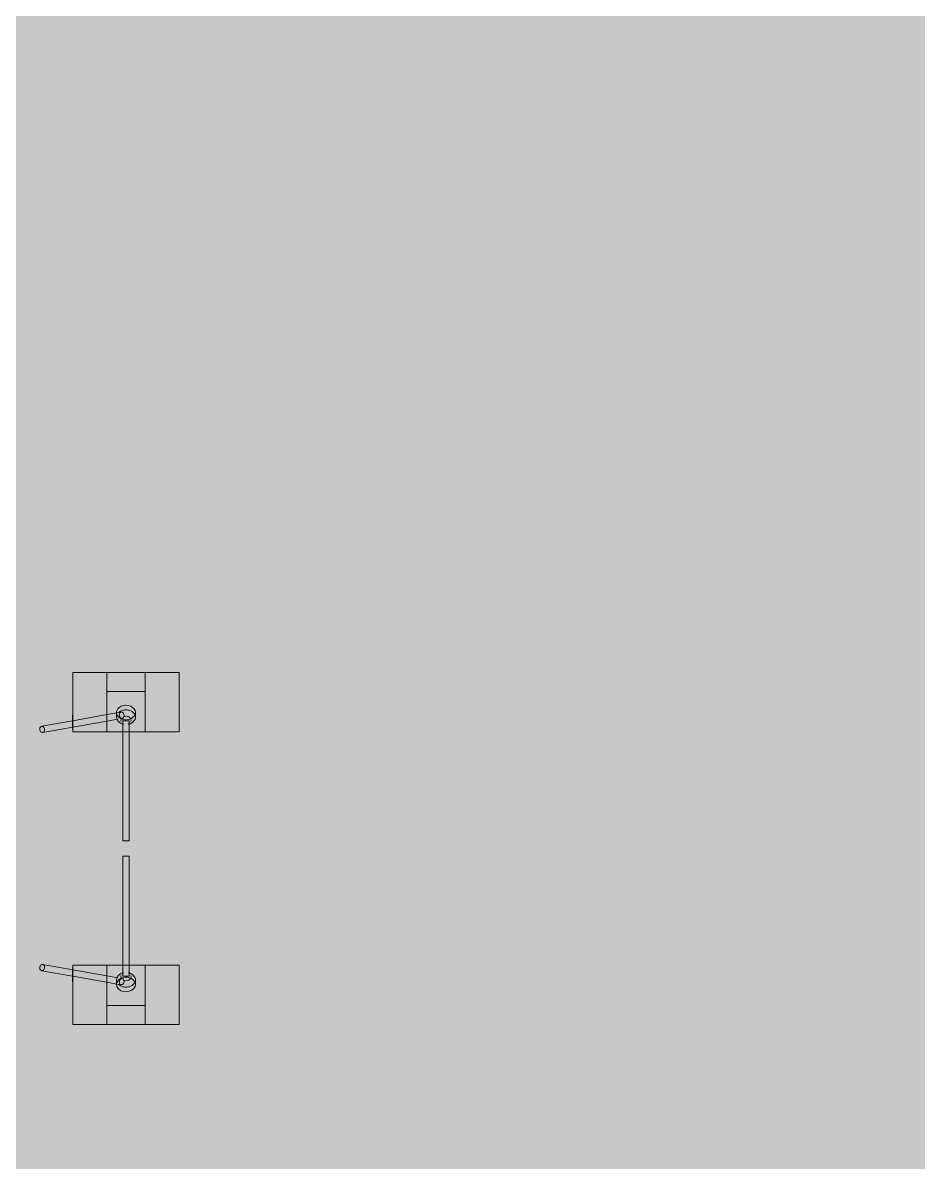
# Model space of a CAD drawing. Header units: millimetres. Extents: x -3377 to 186574, y -8553 to 29000.
# Drawn here: x 68788 to 73004, y 15358 to 20725 of the extents above; entities that cross this region are included whole.
import ezdxf

# ---------------------------------------------------------------- set-up
doc = ezdxf.new("R2010")
doc.units = ezdxf.units.MM
doc.layers.add('A-DETL-GENF-1', color=7, linetype='Continuous', lineweight=9, true_color=0xc0c0c0, transparency=0.4)
doc.layers.add('A-GENM-4', color=7, linetype='Continuous', lineweight=5, true_color=0x737373)
doc.layers.add('M-EQPM-2', color=7, linetype='Continuous', lineweight=5, true_color=0x737373)

# ---------------------------------------------------------------- blocks, each defined once
blk = doc.blocks.new('Gotschlich_Турникет-трипод_Тумбовый_Modul_Cross _R18 - Modul Cross 2-Arm-31992132-1_8_1_птичка')
at = {"layer": 'A-GENM-4'}
for p, q in [((83, -250), (86.2, -250)), ((86.2, -250), (91.5, -250)), ((91.3, -250), (90.7, -250)), ((94.6, -250), (91.3, -250)), ((91.5, -250), (94.6, -250))]:
    blk.add_line(p, q, dxfattribs=at)
at = {"layer": 'M-EQPM-2'}
for p, q in [((-140, 250), (-140, 90)), ((-140, 90), (-140, 250)), ((-140, 250), (140, 250)), ((140, 250), (-140, 250)), ((140, 250), (140, 90)), ((140, 90), (140, 250)), ((-50.7, 90), (-140, 90)), ((-140, 90), (140, 90)), ((-140, 90), (-140, -90)), ((-140, 90), (-140, -90)), ((-140, -90), (-140, 90)), ((-140, 90), (-140, -90)), ((-140, 90), (140, 90)), ((-140, 90), (140, 90)), ((-140, -90), (-140, 90)), ((-140, 90), (-140, -90)), ((-140, 90), (140, 90)), ((-140, 90), (140, 90)), ((-140, 90), (140, 90)), ((-140, 90), (140, 90)), ((140, 90), (-50.7, 90)), ((-50.7, 90), (-50.7, -90)), ((140, -90), (140, 90)), ((140, -90), (140, 90)), ((140, 90), (140, -90)), ((140, -90), (140, 90)), ((140, 90), (140, -90)), ((70.8, 44.5), (49, 44.5)), ((94.8, 15), (88.7, 15)), ((140, 15), (94.8, 15)), ((653.7, 15), (140, 15)), ((47.1, -22.8), (50.9, -43.8)), ((49, -44.5), (70.8, -44.5)), ((50.9, -43.8), (59.1, -90)), ((89.6, -90), (80.4, -38.5)), ((88.7, -15), (94.8, -15)), ((94.8, -15), (140, -15)), ((140, -15), (653.7, -15)), ((140, -90), (-140, -90)), ((-140, -90), (-50.7, -90)), ((-140, -90), (140, -90)), ((140, -90), (-140, -90)), ((-140, -90), (140, -90)), ((140, -90), (-140, -90)), ((-140, -250), (-140, -90)), ((-140, -90), (-140, -250)), ((-140, -90), (60, -90)), ((-140, -90), (140, -90)), ((-50.7, -90), (140, -90)), ((59.1, -90), (87.7, -250)), ((87.7, -90), (140, -90)), ((118.2, -250), (89.6, -90)), ((140, -250), (140, -90)), ((140, -90), (140, -250)), ((-140, -250), (91.5, -250)), ((140, -250), (-140, -250)), ((63.6, -250), (60.8, -250)), ((60.8, -250), (63.6, -250)), ((60.8, -250), (60.8, -252)), ((63.6, -252), (60.8, -252)), ((60.8, -252), (63.6, -252)), ((64.9, -250), (62.5, -250)), ((62.5, -250), (73, -250)), ((62.5, -250), (62.5, -252)), ((73, -252), (62.5, -252)), ((62.5, -252), (64.9, -252)), ((76.7, -250), (63.6, -250)), ((63.6, -250), (65.8, -250)), ((63.6, -250), (63.6, -252)), ((65.8, -252), (63.6, -252)), ((63.6, -252), (76.7, -252)), ((68.9, -250), (63.9, -250)), ((63.9, -250), (65.6, -250)), ((63.9, -250), (63.9, -252)), ((65.6, -252), (63.9, -252)), ((63.9, -252), (68.9, -252)), ((65.7, -250), (64.5, -250)), ((64.5, -250), (77.5, -250)), ((64.5, -250), (64.5, -252)), ((77.5, -252), (64.5, -252)), ((64.5, -252), (65.7, -252)), ((66.4, -250), (64.9, -250)), ((64.9, -250), (64.9, -252)), ((64.9, -252), (66.4, -252)), ((65.6, -250), (67.2, -250)), ((67.2, -252), (65.6, -252)), ((77.9, -250), (65.7, -250)), ((65.7, -250), (65.7, -252)), ((65.7, -252), (77.9, -252)), ((65.8, -250), (78.2, -250)), ((65.8, -250), (65.8, -252)), ((78.2, -252), (65.8, -252)), ((79.3, -250), (66.4, -250)), ((66.4, -252), (79.3, -252)), ((67.2, -250), (80.3, -250)), ((67.2, -250), (67.2, -252)), ((80.3, -252), (67.2, -252)), ((69.5, -250), (68.9, -250)), ((68.9, -250), (68.9, -252)), ((68.9, -252), (69.5, -252)), ((70.9, -250), (69.5, -250)), ((69.5, -250), (69.5, -252)), ((69.5, -252), (70.9, -252)), ((81.4, -250), (70.9, -250)), ((70.9, -252), (81.4, -252)), ((73, -250), (74.2, -250)), ((73, -250), (73, -252)), ((74.2, -252), (73, -252)), ((74.2, -250), (75, -250)), ((75, -252), (74.2, -252)), ((75, -250), (80, -250)), ((75, -250), (75, -252)), ((80, -252), (75, -252)), ((78.1, -250), (76.7, -250)), ((76.7, -250), (76.7, -252)), ((76.7, -252), (78.1, -252)), ((77.5, -250), (79, -250)), ((77.5, -252), (77.5, -250)), ((79, -252), (77.5, -252)), ((80.3, -250), (77.9, -250)), ((77.9, -250), (77.9, -252)), ((77.9, -252), (80.3, -252)), ((80, -250), (78.1, -250)), ((78.1, -252), (80, -252)), ((78.2, -250), (79.3, -250)), ((78.2, -252), (78.2, -250)), ((79.3, -252), (78.2, -252)), ((79, -250), (81.4, -250)), ((81.4, -252), (79, -252)), ((79.3, -250), (79.3, -252)), ((80, -250), (80, -252)), ((80.3, -250), (83.1, -250)), ((83.1, -250), (80.3, -250)), ((80.3, -250), (80.3, -252)), ((80.3, -250), (80.3, -252)), ((80.3, -252), (83.1, -252)), ((83.1, -252), (80.3, -252)), ((81.4, -250), (81.4, -252)), ((86.3, -250), (83, -250)), ((83, -250), (86.2, -250)), ((83, -250), (83, -252)), ((86.2, -252), (83, -252)), ((83, -252), (86.3, -252)), ((83.1, -250), (83.1, -252)), ((86.2, -250), (91.5, -250)), ((86.2, -252), (86.2, -250)), ((91.5, -252), (86.2, -252)), ((86.9, -250), (86.3, -250)), ((86.3, -250), (86.3, -252)), ((86.3, -252), (86.9, -252)), ((90.7, -250), (86.9, -250)), ((86.9, -250), (86.9, -252)), ((86.9, -252), (90.7, -252)), ((88.3, -250), (87.5, -250)), ((87.5, -250), (90.1, -250)), ((87.5, -250), (87.5, -252)), ((90.1, -252), (87.5, -252)), ((87.5, -252), (88.3, -252)), ((87.7, -250), (114, -397.6)), ((89.2, -250), (88.3, -250)), ((88.3, -250), (88.3, -252)), ((88.3, -252), (89.2, -252)), ((90.1, -250), (89.2, -250)), ((89.2, -250), (89.2, -252)), ((89.2, -252), (90.1, -252)), ((90.1, -252), (90.1, -250)), ((91.3, -250), (90.7, -250)), ((90.7, -250), (90.7, -252)), ((90.7, -252), (91.3, -252)), ((94.6, -250), (91.3, -250)), ((91.3, -250), (91.3, -252)), ((91.3, -252), (94.6, -252)), ((91.5, -250), (94.6, -250)), ((91.5, -250), (91.5, -252)), ((94.6, -252), (91.5, -252)), ((96.9, -250), (93.7, -250)), ((93.7, -250), (97.1, -250)), ((93.7, -250), (93.7, -252)), ((97.1, -252), (93.7, -252)), ((93.7, -252), (96.9, -252)), ((94.6, -250), (94.6, -252)), ((102.1, -250), (96.9, -250)), ((96.9, -250), (96.9, -252)), ((96.9, -252), (102.1, -252)), ((97.1, -250), (99.1, -250)), ((97.1, -252), (97.1, -250)), ((99.1, -252), (97.1, -252)), ((99.1, -250), (99.9, -250)), ((99.1, -250), (99.1, -252)), ((99.9, -252), (99.1, -252)), ((99.9, -250), (102, -250)), ((99.9, -250), (99.9, -252)), ((102, -252), (99.9, -252)), ((102, -250), (105.3, -250)), ((102, -250), (102, -252)), ((105.3, -252), (102, -252)), ((105.3, -250), (102.1, -250)), ((102.1, -250), (102.1, -252)), ((102.1, -252), (105.3, -252)), ((105.3, -250), (105.3, -252)), ((106.9, -250), (110.1, -250)), ((110.1, -250), (106.9, -250)), ((106.9, -252), (106.9, -250)), ((106.9, -250), (106.9, -252)), ((106.9, -252), (110.1, -252)), ((110.1, -252), (106.9, -252)), ((110, -250), (107, -250)), ((107, -250), (110, -250)), ((107, -250), (107, -252)), ((107, -250), (107, -252)), ((110, -252), (107, -252)), ((107, -252), (110, -252)), ((110, -252), (110, -250)), ((110, -250), (110, -252)), ((110.1, -250), (110.1, -252)), ((110.1, -250), (110.1, -252)), ((116, -250), (111.8, -250)), ((111.8, -250), (115.5, -250)), ((111.8, -250), (111.8, -252)), ((115.5, -252), (111.8, -252)), ((111.8, -252), (116, -252)), ((115.6, -250), (111.9, -250)), ((111.9, -250), (116, -250)), ((111.9, -250), (111.9, -252)), ((116, -252), (111.9, -252)), ((111.9, -252), (115.6, -252)), ((115.5, -250), (117.8, -250)), ((115.5, -252), (115.5, -250)), ((117.8, -252), (115.5, -252)), ((117.8, -250), (115.6, -250)), ((115.6, -250), (115.6, -252)), ((115.6, -252), (117.8, -252)), ((116, -250), (116, -252)), ((116.7, -250), (140, -250)), ((117.8, -250), (120.1, -250)), ((120.2, -250), (117.8, -250)), ((117.8, -250), (117.8, -252)), ((117.8, -250), (117.8, -252)), ((117.8, -252), (120.2, -252)), ((120.1, -252), (117.8, -252)), ((143.6, -392.3), (118.2, -250)), ((123.8, -250), (119.8, -250)), ((119.8, -250), (123.8, -250)), ((119.8, -250), (119.8, -252)), ((123.8, -252), (119.8, -252)), ((119.8, -252), (123.8, -252)), ((120.1, -250), (123.8, -250)), ((120.1, -250), (120.1, -252)), ((123.8, -252), (120.1, -252)), ((123.8, -250), (120.2, -250)), ((120.2, -250), (120.2, -252)), ((120.2, -252), (123.8, -252)), ((123.8, -250), (123.8, -252)), ((123.8, -250), (123.8, -252))]:
    blk.add_line(p, q, dxfattribs=at)
for centre, major_axis, ratio, start_param, end_param in [((49, 0), (0, 44.5), 0.767231, 4.712389, 7.853982), ((49, 0), (0, 44.5), 0.767231, 1.570796, 2.094395), ((70.8, 0), (0, 44.5), 0.767231, 1.123331, 1.570796), ((70.8, 0), (0, 44.5), 0.767231, 1.570796, 2.018261), ((70.8, 0), (0, 44.5), 0.767231, 0.334478, 1.047198), ((70.8, 0), (0, 44.5), 0.767231, 4.950725, 6.617663), ((85, 0), (0, 23.8), 0.767231, 0.363973, 1.570796), ((85, 0), (0, 23.8), 0.767231, 1.570796, 2.040343), ((49, 0), (0, 44.5), 0.767231, 4.18879, 4.712389), ((85, 0), (0, 23.8), 0.767231, 5.969026, 6.597345), ((88.7, 0), (0, 15), 0.001848, 0, 0.523599), ((88.7, 0), (0, 15), 0.001848, 5.759587, 6.283185), ((88.7, 0), (0, 15), 0.001848, 0.523599, 0.785398), ((88.7, 0), (0, 15), 0.001848, 5.497787, 5.759587), ((88.7, 0), (0, 15), 0.001848, 0.785398, 1.570796), ((88.7, 0), (0, 15), 0.001848, 4.974188, 5.497787), ((88.7, 0), (0, 15), 0.001848, 4.712389, 4.974188), ((88.7, 0), (0, 15), 0.001848, 1.570796, 2.094395), ((88.7, 0), (0, 15), 0.001848, 4.45059, 4.712389), ((653.7, 0), (0, 15), 0.001848, 0, 1.570796), ((653.7, 0), (0, 15), 0.001848, 4.712389, 6.283185), ((653.7, 0), (0, 15), 0.001848, 1.570796, 3.141593), ((653.7, 0), (0, 15), 0.001848, 3.141593, 4.712389), ((49, 0), (0, 44.5), 0.767231, 2.094395, 2.617994), ((49, 0), (0, 44.5), 0.767231, 2.617994, 4.18879), ((70.8, 0), (0, 44.5), 0.767231, 2.094395, 2.419433), ((61.9, -20.2), (14.8, 2.6), 0.738826, 2.696356, 3.219954), ((61.9, -20.2), (14.8, 2.6), 0.738826, 3.219954, 3.481754), ((61.9, -20.2), (14.8, 2.6), 0.738826, 2.434556, 2.696356), ((61.9, -20.2), (14.8, 2.6), 0.738826, 3.481754, 3.743553), ((61.9, -20.2), (14.8, 2.6), 0.738826, 2.172757, 2.434556), ((61.9, -20.2), (14.8, 2.6), 0.738826, 3.743553, 4.528951), ((61.9, -20.2), (14.8, 2.6), 0.738826, 1.387359, 2.172757), ((61.9, -20.2), (14.8, 2.6), 0.738826, 4.528951, 4.790751), ((61.9, -20.2), (14.8, 2.6), 0.738826, 1.125559, 1.387359), ((70.8, 0), (0, 44.5), 0.767231, 2.935913, 4.474053), ((61.9, -20.2), (14.8, 2.6), 0.738826, 4.790751, 5.31435), ((61.9, -20.2), (14.8, 2.6), 0.738826, 0.601961, 1.125559), ((61.9, -20.2), (14.8, 2.6), 0.738826, 5.31435, 6.099748), ((61.9, -20.2), (14.8, 2.6), 0.738826, 0.340161, 0.601961), ((61.9, -20.2), (14.8, 2.6), 0.738826, 0.078362, 0.340161), ((61.9, -20.2), (14.8, 2.6), 0.738826, 6.099748, 6.361547), ((85, 0), (0, 23.8), 0.767231, 2.827433, 3.455752), ((88.7, 0), (0, 15), 0.001848, 3.926991, 4.45059), ((88.7, 0), (0, 15), 0.001848, 2.094395, 2.356194), ((88.7, 0), (0, 15), 0.001848, 2.356194, 2.617994), ((88.7, 0), (0, 15), 0.001848, 3.665191, 3.926991), ((88.7, 0), (0, 15), 0.001848, 2.617994, 3.141593), ((88.7, 0), (0, 15), 0.001848, 3.141593, 3.665191), ((128.8, -395), (14.8, 2.6), 0.738826, 2.696356, 2.958155), ((128.8, -395), (14.8, 2.6), 0.738826, 2.958155, 3.141593), ((128.8, -395), (14.8, 2.6), 0.738826, 3.141593, 3.219954), ((128.8, -395), (14.8, 2.6), 0.738826, 3.219954, 3.743553), ((128.8, -395), (14.8, 2.6), 0.738826, 0.601961, 2.696356), ((128.8, -395), (14.8, 2.6), 0.738826, 3.743553, 6.361547), ((128.8, -395), (14.8, 2.6), 0.738826, 0.078362, 0.601961)]:
    blk.add_ellipse(centre, major_axis=major_axis, ratio=ratio, start_param=start_param, end_param=end_param, dxfattribs=at)
blk = doc.blocks.new('Gotschlich_Турникет-трипод_Тумбовый_Modul_Cross _R18 - Modul Cross 2-Arm-31997083-1_8_1_птичка')
at = {"layer": 'A-GENM-4'}
for p, q in [((83, 250), (86.2, 250)), ((86.2, 250), (91.5, 250)), ((91.3, 250), (90.7, 250)), ((94.6, 250), (91.3, 250)), ((91.5, 250), (94.6, 250))]:
    blk.add_line(p, q, dxfattribs=at)
at = {"layer": 'M-EQPM-2'}
for p, q in [((114, 397.6), (87.7, 250)), ((118.2, 250), (143.6, 392.3)), ((-140, 250), (-140, 90)), ((-140, 90), (-140, 250)), ((91.5, 250), (-140, 250)), ((-140, 250), (140, 250)), ((87.7, 250), (59.1, 90)), ((63.6, 252), (60.8, 252)), ((60.8, 252), (63.6, 252)), ((60.8, 252), (60.8, 250)), ((63.6, 250), (60.8, 250)), ((60.8, 250), (63.6, 250)), ((64.9, 252), (62.5, 252)), ((62.5, 252), (73, 252)), ((62.5, 252), (62.5, 250)), ((73, 250), (62.5, 250)), ((62.5, 250), (64.9, 250)), ((76.7, 252), (63.6, 252)), ((63.6, 252), (65.8, 252)), ((63.6, 252), (63.6, 250)), ((65.2, 250), (63.6, 250)), ((63.6, 250), (76.7, 250)), ((68.9, 252), (63.9, 252)), ((63.9, 252), (65.6, 252)), ((63.9, 252), (63.9, 250)), ((65.6, 250), (63.9, 250)), ((63.9, 250), (68.9, 250)), ((65.7, 252), (64.5, 252)), ((64.5, 252), (77.5, 252)), ((64.5, 252), (64.5, 250)), ((77.5, 250), (64.5, 250)), ((64.5, 250), (65.7, 250)), ((66.4, 252), (64.9, 252)), ((64.9, 252), (64.9, 250)), ((64.9, 250), (66, 250)), ((65.8, 250), (65.2, 250)), ((65.6, 252), (67.2, 252)), ((67.2, 250), (65.6, 250)), ((77.9, 252), (65.7, 252)), ((65.7, 252), (65.7, 250)), ((65.7, 250), (77.9, 250)), ((65.8, 252), (78.2, 252)), ((65.8, 252), (65.8, 250)), ((78.2, 250), (65.8, 250)), ((66, 250), (66.4, 250)), ((79.3, 252), (66.4, 252)), ((66.4, 250), (79.3, 250)), ((67.2, 252), (80.3, 252)), ((67.2, 252), (67.2, 250)), ((80.3, 250), (67.2, 250)), ((69.5, 252), (68.9, 252)), ((68.9, 252), (68.9, 250)), ((68.9, 250), (69.5, 250)), ((70.9, 252), (69.5, 252)), ((69.5, 252), (69.5, 250)), ((69.5, 250), (70.9, 250)), ((81.4, 252), (70.9, 252)), ((70.9, 250), (81.4, 250)), ((73, 252), (74.2, 252)), ((73, 252), (73, 250)), ((74.2, 250), (73, 250)), ((74.2, 252), (75, 252)), ((75, 250), (74.2, 250)), ((75, 252), (80, 252)), ((75, 252), (75, 250)), ((80, 250), (75, 250)), ((78.1, 252), (76.7, 252)), ((76.7, 252), (76.7, 250)), ((76.7, 250), (78.1, 250)), ((77.5, 252), (79, 252)), ((77.5, 250), (77.5, 252)), ((77.9, 250), (77.5, 250)), ((80.3, 252), (77.9, 252)), ((77.9, 252), (77.9, 250)), ((77.9, 250), (80.3, 250)), ((79, 250), (77.9, 250)), ((80, 252), (78.1, 252)), ((78.1, 250), (80, 250)), ((78.2, 252), (79.3, 252)), ((78.2, 250), (78.2, 252)), ((79.3, 250), (78.2, 250)), ((79, 252), (81.4, 252)), ((81.4, 250), (79, 250)), ((79.3, 252), (79.3, 250)), ((80, 252), (80, 250)), ((80.3, 252), (83.1, 252)), ((83.1, 252), (80.3, 252)), ((80.3, 252), (80.3, 250)), ((80.3, 252), (80.3, 250)), ((80.3, 250), (83.1, 250)), ((83.1, 250), (80.3, 250)), ((81.4, 252), (81.4, 250)), ((86.3, 252), (83, 252)), ((83, 252), (86.2, 252)), ((83, 252), (83, 250)), ((86.2, 250), (83, 250)), ((83, 250), (86.3, 250)), ((83.1, 252), (83.1, 250)), ((86.2, 252), (91.5, 252)), ((86.2, 250), (86.2, 252)), ((91.5, 250), (86.2, 250)), ((86.9, 252), (86.3, 252)), ((86.3, 252), (86.3, 250)), ((86.3, 250), (86.9, 250)), ((90.7, 252), (86.9, 252)), ((86.9, 252), (86.9, 250)), ((86.9, 250), (90.7, 250)), ((88.3, 252), (87.5, 252)), ((87.5, 252), (90.1, 252)), ((87.5, 252), (87.5, 250)), ((90.1, 250), (87.5, 250)), ((87.5, 250), (88.3, 250)), ((89.2, 252), (88.3, 252)), ((88.3, 252), (88.3, 250)), ((88.3, 250), (89.2, 250)), ((90.1, 252), (89.2, 252)), ((89.2, 252), (89.2, 250)), ((89.2, 250), (90.1, 250)), ((89.6, 90), (118.2, 250)), ((90.1, 250), (90.1, 252)), ((91.3, 252), (90.7, 252)), ((90.7, 252), (90.7, 250)), ((90.7, 250), (91.3, 250)), ((94.6, 252), (91.3, 252)), ((91.3, 252), (91.3, 250)), ((91.3, 250), (94.6, 250)), ((91.5, 252), (94.6, 252)), ((91.5, 252), (91.5, 250)), ((94.6, 250), (91.5, 250)), ((96.9, 252), (93.7, 252)), ((93.7, 252), (97.1, 252)), ((93.7, 252), (93.7, 250)), ((97.1, 250), (93.7, 250)), ((93.7, 250), (96.9, 250)), ((94.6, 252), (94.6, 250)), ((102.1, 252), (96.9, 252)), ((96.9, 252), (96.9, 250)), ((96.9, 250), (102.1, 250)), ((97.1, 252), (99.1, 252)), ((97.1, 250), (97.1, 252)), ((99.1, 250), (97.1, 250)), ((99.1, 252), (99.9, 252)), ((99.1, 252), (99.1, 250)), ((99.9, 250), (99.1, 250)), ((99.9, 252), (102, 252)), ((99.9, 252), (99.9, 250)), ((102, 250), (99.9, 250)), ((102, 252), (105.3, 252)), ((102, 252), (102, 250)), ((105.3, 250), (102, 250)), ((105.3, 252), (102.1, 252)), ((102.1, 252), (102.1, 250)), ((102.1, 250), (105.3, 250)), ((105.3, 252), (105.3, 250)), ((106.9, 252), (110.1, 252)), ((110.1, 252), (106.9, 252)), ((106.9, 250), (106.9, 252)), ((106.9, 252), (106.9, 250)), ((106.9, 250), (110.1, 250)), ((110.1, 250), (106.9, 250)), ((110, 252), (107, 252)), ((107, 252), (110, 252)), ((107, 252), (107, 250)), ((107, 252), (107, 250)), ((110, 250), (107, 250)), ((107, 250), (110, 250)), ((110, 250), (110, 252)), ((110, 252), (110, 250)), ((110.1, 252), (110.1, 250)), ((110.1, 252), (110.1, 250)), ((116, 252), (111.8, 252)), ((111.8, 252), (115.5, 252)), ((111.8, 252), (111.8, 250)), ((115.5, 250), (111.8, 250)), ((111.8, 250), (116, 250)), ((115.6, 252), (111.9, 252)), ((111.9, 252), (116, 252)), ((111.9, 252), (111.9, 250)), ((116, 250), (111.9, 250)), ((111.9, 250), (115.6, 250)), ((115.5, 252), (117.8, 252)), ((115.5, 250), (115.5, 252)), ((117.8, 250), (115.5, 250)), ((117.8, 252), (115.6, 252)), ((115.6, 252), (115.6, 250)), ((115.6, 250), (117.8, 250)), ((116, 252), (116, 250)), ((140, 250), (116.7, 250)), ((117.8, 252), (120.1, 252)), ((120.2, 252), (117.8, 252)), ((117.8, 252), (117.8, 250)), ((117.8, 252), (117.8, 250)), ((117.8, 250), (120.2, 250)), ((120.1, 250), (117.8, 250)), ((123.8, 252), (119.8, 252)), ((119.8, 252), (123.8, 252)), ((119.8, 252), (119.8, 250)), ((123.8, 250), (119.8, 250)), ((119.8, 250), (123.8, 250)), ((120.1, 252), (123.8, 252)), ((120.1, 252), (120.1, 250)), ((123.8, 250), (120.1, 250)), ((123.8, 252), (120.2, 252)), ((120.2, 252), (120.2, 250)), ((120.2, 250), (123.8, 250)), ((123.8, 252), (123.8, 250)), ((123.8, 252), (123.8, 250)), ((140, 250), (140, 90)), ((140, 90), (140, 250)), ((-50.7, 90), (-140, 90)), ((-140, 90), (140, 90)), ((-140, 90), (-140, -90)), ((-140, 90), (-140, -90)), ((-140, 90), (-140, -90)), ((-140, -90), (-140, 90)), ((140, 90), (-140, 90)), ((-140, 90), (140, 90)), ((-140, 90), (-140, -90)), ((-140, -90), (-140, 90)), ((140, 90), (-140, 90)), ((-140, 90), (140, 90)), ((60, 90), (-140, 90)), ((140, 90), (-140, 90)), ((140, 90), (-50.7, 90)), ((-50.7, 90), (-50.7, -90)), ((59.1, 90), (50.9, 43.8)), ((80.4, 38.5), (89.6, 90)), ((140, 90), (87.7, 90)), ((140, -90), (140, 90)), ((140, 90), (140, -90)), ((140, -90), (140, 90)), ((140, 90), (140, -90)), ((140, -90), (140, 90)), ((50.9, 43.8), (47.1, 22.8)), ((70.8, 44.5), (49, 44.5)), ((94.8, 15), (88.7, 15)), ((140, 15), (94.8, 15)), ((653.7, 15), (140, 15)), ((49, -44.5), (70.8, -44.5)), ((88.7, -15), (94.8, -15)), ((94.8, -15), (140, -15)), ((140, -15), (653.7, -15)), ((140, -90), (-140, -90)), ((-140, -90), (-50.7, -90)), ((140, -90), (-140, -90)), ((140, -90), (-140, -90)), ((140, -90), (-140, -90)), ((140, -90), (-140, -90)), ((-140, -250), (-140, -90)), ((-140, -90), (-140, -250)), ((140, -90), (-140, -90)), ((140, -90), (-140, -90)), ((-50.7, -90), (140, -90)), ((140, -250), (140, -90)), ((140, -90), (140, -250)), ((140, -250), (-140, -250)), ((-140, -250), (140, -250))]:
    blk.add_line(p, q, dxfattribs=at)
for centre, major_axis, ratio, start_param, end_param in [((128.8, 395), (-14.8, 2.6), 0.738826, 6.204824, 6.466623), ((128.8, 395), (-14.8, 2.6), 0.738826, 0.183438, 0.445237), ((128.8, 395), (-14.8, 2.6), 0.738826, 5.681225, 6.204824), ((128.8, 395), (-14.8, 2.6), 0.738826, 0.445237, 0.707036), ((128.8, 395), (-14.8, 2.6), 0.738826, 0.707036, 1.230635), ((128.8, 395), (-14.8, 2.6), 0.738826, 3.063231, 5.681225), ((128.8, 395), (-14.8, 2.6), 0.738826, 1.230635, 1.754234), ((128.8, 395), (-14.8, 2.6), 0.738826, 1.754234, 2.539632), ((128.8, 395), (-14.8, 2.6), 0.738826, 2.539632, 3.063231), ((49, 0), (0, 44.5), 0.767231, 4.712389, 7.853982), ((70.8, 0), (0, 44.5), 0.767231, 1.123331, 1.570796), ((70.8, 0), (0, 44.5), 0.767231, 0.72216, 1.047198), ((61.9, 20.2), (-14.8, 2.6), 0.738826, 5.681225, 7.252021), ((61.9, 20.2), (-14.8, 2.6), 0.738826, 4.895827, 5.681225), ((61.9, 20.2), (-14.8, 2.6), 0.738826, 0.968836, 1.754234), ((61.9, 20.2), (-14.8, 2.6), 0.738826, 4.634027, 4.895827), ((61.9, 20.2), (-14.8, 2.6), 0.738826, 1.754234, 2.539632), ((70.8, 0), (0, 44.5), 0.767231, 4.950725, 6.488865), ((61.9, 20.2), (-14.8, 2.6), 0.738826, 4.110428, 4.634027), ((85, 0), (0, 23.8), 0.767231, 1.10125, 1.570796), ((61.9, 20.2), (-14.8, 2.6), 0.738826, 3.32503, 4.110428), ((61.9, 20.2), (-14.8, 2.6), 0.738826, 2.539632, 3.32503), ((85, 0), (0, 23.8), 0.767231, 5.969026, 6.597345), ((88.7, 0), (0, 15), 0.001848, 0, 0.785398), ((88.7, 0), (0, 15), 0.001848, 5.759587, 6.283185), ((88.7, 0), (0, 15), 0.001848, 5.497787, 5.759587), ((88.7, 0), (0, 15), 0.001848, 0.785398, 1.570796), ((88.7, 0), (0, 15), 0.001848, 4.974188, 5.497787), ((88.7, 0), (0, 15), 0.001848, 4.712389, 4.974188), ((653.7, 0), (0, 15), 0.001848, 0, 0.261799), ((653.7, 0), (0, 15), 0.001848, 4.712389, 6.283185), ((653.7, 0), (0, 15), 0.001848, 0.261799, 1.308997), ((653.7, 0), (0, 15), 0.001848, 1.308997, 1.570796), ((49, 0), (0, 44.5), 0.767231, 1.570796, 4.18879), ((70.8, 0), (0, 44.5), 0.767231, 1.570796, 2.018261), ((70.8, 0), (0, 44.5), 0.767231, 2.094395, 2.807115), ((70.8, 0), (0, 44.5), 0.767231, 2.807115, 4.474053), ((85, 0), (0, 23.8), 0.767231, 1.570796, 2.77762), ((49, 0), (0, 44.5), 0.767231, 4.18879, 4.712389), ((85, 0), (0, 23.8), 0.767231, 2.827433, 3.455752), ((88.7, 0), (0, 15), 0.001848, 4.45059, 4.712389), ((88.7, 0), (0, 15), 0.001848, 1.570796, 2.356194), ((88.7, 0), (0, 15), 0.001848, 3.926991, 4.45059), ((88.7, 0), (0, 15), 0.001848, 2.356194, 2.617994), ((88.7, 0), (0, 15), 0.001848, 3.665191, 3.926991), ((88.7, 0), (0, 15), 0.001848, 2.617994, 2.879793), ((88.7, 0), (0, 15), 0.001848, 3.141593, 3.665191), ((88.7, 0), (0, 15), 0.001848, 2.879793, 3.141593), ((653.7, 0), (0, 15), 0.001848, 1.570796, 1.832596), ((653.7, 0), (0, 15), 0.001848, 3.141593, 4.712389), ((653.7, 0), (0, 15), 0.001848, 1.832596, 2.094395), ((653.7, 0), (0, 15), 0.001848, 2.094395, 3.141593)]:
    blk.add_ellipse(centre, major_axis=major_axis, ratio=ratio, start_param=start_param, end_param=end_param, dxfattribs=at)

msp = doc.modelspace()

# ---------------------------------------------------------------- hatches: boundary and pattern name
at = {"layer": 'A-DETL-GENF-1'}
h = msp.add_hatch(color=256, dxfattribs=at)
h.paths.add_polyline_path([(97833.6, 13475), (97833.6, 13425), (96933.6, 13425), (96933.6, 13475), (97825.6, 13475)])
h.paths.add_polyline_path([(79858.6, 27180), (79858.6, 27140), (79868.6, 27140), (79868.6, 27100), (79798.6, 27100), (79798.6, 27180)])
h.paths.add_polyline_path([(59465.6, 7205), (59465.6, 7295), (59545.6, 7295), (59545.6, 7195), (59525.6, 7195), (59525.6, 7205)])
h.paths.add_polyline_path([(59345.6, 5105), (59345.6, 5195), (59425.6, 5195), (59425.6, 5095), (59405.6, 5095), (59405.6, 5105), (59390.4, 5105)])
h.paths.add_polyline_path([(71523, -280), (97954.6, -280), (97954.6, 12125), (97833.6, 12125), (97833.6, 12070), (97825.6, 12070), (97828.2, 12140), (97833.6, 12140), (97833.6, 12175), (97883.6, 12175), (97883.6, 12185), (97913.6, 12185), (97913.6, 12140), (97954.6, 12140), (97954.6, 13510), (97913.6, 13510), (97913.6, 13465), (97883.6, 13465), (97883.6, 13475), (97833.6, 13475), (97833.6, 13510), (97825.6, 13510), (97825.6, 13580), (97833.6, 13580), (97833.6, 13525), (97954.6, 13525), (97954.6, 23799.7), (93423.6, 23799.7), (93423.6, 27350), (91393.6, 27348), (91393.6, 27265), (91353.6, 27265), (91353.6, 27350), (81388.6, 27350), (81388.6, 27180), (81348.6, 27180), (81348.6, 27350), (79898.6, 27350), (79898.6, 27180), (79858.6, 27180), (79858.6, 27350), (63312.7, 27350), (63312.7, 20672.1), (63417.7, 20672.1), (63417.7, 20725.1), (63434.7, 20725.1), (63434.7, 20627.1), (63474.7, 20627.1), (63474.7, 20725.1), (63624.7, 20720.9), (63623.6, 18975.1), (63474.7, 18975.1), (63473.6, 19073.1), (63434.7, 19073.1), (63434.7, 18975.1), (63417.7, 18975.1), (63417.7, 19082.1), (63312.7, 19082.1), (63312.7, 17663.1), (63414.7, 17663.1), (63417.7, 17725.1), (63434.7, 17725.1), (63434.7, 17627.1), (63474.7, 17627.1), (63474.7, 17725.1), (63624.7, 17725.1), (63623.6, 15975.1), (63474.7, 15975.1), (63473.6, 16073.1), (63434.7, 16073.1), (63434.7, 15965.1), (63424.7, 15975.1), (63424.7, 15965.1), (63414.7, 15965.1), (63409.7, 16073.1), (63312.7, 16073.1), (63312.7, 15380), (59273.6, 15380), (59273.6, 7205), (59465.6, 7205), (59465.6, 7145), (59273.6, 7145), (59278.6, 5795), (59465.6, 5795), (59465.6, 5735), (59273.6, 5735), (59273.6, 5105), (59345.6, 5105), (59345.6, 5045), (59273.6, 5045), (59273.6, 3845), (59345.6, 3845), (59345.6, 3785), (59273.6, 3785), (59273.6, -280), (69664, -280)])
h.paths.add_polyline_path([(95896.3, 100), (95896.3, 495), (96286.3, 495), (96286.3, 100), (96236.3, 100), (96236.3, 445), (95946.3, 445), (95946.3, 100)])
h.paths.add_polyline_path([(89768.6, 100), (89718.6, 100), (89718.6, 445), (89393.4, 445), (89393.4, 495), (89768.6, 495), (89768.6, 114.6)])
h.paths.add_polyline_path([(85967.1, 100), (85917.1, 100), (85917.1, 445), (85723.6, 445), (85723.6, 495), (85967.1, 495), (85967.1, 120)])
h.paths.add_polyline_path([(82143.6, 100), (82143.6, 445), (82073.6, 445), (82073.6, 495), (82193.6, 495), (82193.6, 100)])
h.paths.add_polyline_path([(68948.4, 100), (68948.4, 495), (69448.6, 495), (69448.6, 100), (69398.6, 100), (69398.6, 445), (68998.4, 445), (68998.4, 100)])
h.paths.add_polyline_path([(75098.6, 100), (75098.6, 445), (74498.6, 445), (74498.6, 100), (74448.6, 100), (74448.6, 495), (75148.6, 495), (75148.6, 100)])
h.paths.add_polyline_path([(76098.6, 100), (76098.6, 495), (76223.6, 495), (76222.3, 445), (76148.6, 439.6), (76148.6, 100)])
h.paths.add_polyline_path([(66418.6, 100), (66418.6, 495), (67223.6, 495), (67223.6, 445), (66468.6, 445), (66468.6, 100)])
h.paths.add_polyline_path([(62723.6, 120), (62723.6, 510), (63073.6, 510), (63073.6, 460), (62773.6, 460), (62773.6, 120)])
h.paths.add_polyline_path([(59425.6, 3695), (59345.6, 3695), (59345.6, 3785), (59405.6, 3785), (59405.6, 3795), (59425.6, 3795), (59425.6, 3785)])
h.paths.add_polyline_path([(59545.6, 5645), (59465.6, 5650.4), (59465.6, 5735), (59525.6, 5735), (59525.6, 5745), (59545.6, 5745), (59545.6, 5735)])
h.paths.add_polyline_path([(62481.8, 7680), (62481.8, 7730), (62471.8, 7730), (62471.8, 7760), (62516.8, 7765.2), (62517.5, 7908), (62586.8, 7908), (62586.8, 7900), (62531.8, 7900), (62531.8, 7680), (62586.8, 7680), (62586.8, 7672), (62516.8, 7672), (62513.2, 7680), (62505.1, 7680)])
h.paths.add_polyline_path([(62481.8, 6780), (62431.8, 6780), (62431.8, 7680), (62481.8, 7680), (62481.8, 7459.2)])
h.paths.add_polyline_path([(61205.1, 7280), (61181.8, 7280), (61181.8, 7680), (61231.8, 7680), (61231.8, 7280), (61223.5, 7280)])
h.paths.add_polyline_path([(77998.6, 7900), (77958.6, 7900), (77959.8, 8750), (77998.6, 8750), (77998.6, 7906.3)])
h.paths.add_polyline_path([(78023.6, 7672), (78008.6, 7672), (78008.6, 7820), (77988.6, 7820), (77988.6, 7860), (77998.6, 7860), (77998.6, 7900), (78008.6, 7900), (78008.6, 7908), (78078.6, 7908), (78078.6, 7900), (78023.6, 7900), (78023.6, 7680), (78078.6, 7680), (78078.6, 7672), (78048.6, 7672)])
h.paths.add_polyline_path([(77098.6, 7672), (77068.6, 7672), (77068.6, 7680), (77123.6, 7680), (77118.7, 7900), (77068.6, 7900), (77068.6, 7908), (77138.6, 7908), (77138.6, 7900), (77148.6, 7900), (77148.6, 7860), (77158.6, 7860), (77158.6, 7820), (77138.6, 7820), (77138.6, 7672), (77099.8, 7672)])
h.paths.add_polyline_path([(61106.8, 7672), (61076.8, 7672), (61076.8, 7680), (61131.8, 7680), (61131.8, 7900), (61076.8, 7900), (61076.8, 7908), (61146.8, 7908), (61146.8, 7760), (61191.8, 7758.3), (61187, 7730), (61181.8, 7730), (61181.8, 7680), (61146.8, 7680), (61142.7, 7672), (61123.8, 7672)])
h.paths.add_polyline_path([(74311.4, 7692), (74263.6, 7692), (74263.6, 7700), (74318.6, 7700), (74318.6, 7900), (74263.6, 7900), (74263.6, 7908), (74333.6, 7908), (74333.6, 7900), (74343.6, 7900), (74343.6, 7860), (74353.6, 7860), (74353.6, 7820), (74333.6, 7820), (74333.6, 7692), (74318.6, 7692)])
h.paths.add_polyline_path([(75343.6, 7900), (75303.6, 7900.4), (75303.6, 8900), (75343.6, 8900), (75343.6, 7909.1)])
h.paths.add_polyline_path([(75423.6, 7692), (75353.6, 7692), (75353.6, 7820), (75333.6, 7820), (75333.6, 7860), (75343.6, 7860), (75343.6, 7900), (75353.6, 7900), (75353.6, 7908), (75423.6, 7908), (75423.6, 7900), (75368.6, 7900), (75368.6, 7700), (75423.6, 7700)])
h.paths.add_polyline_path([(66543.6, 7693), (65968.6, 7693), (65968.6, 7843), (66543.6, 7843)])
h.paths.add_polyline_path([(67173.6, 7693), (66593.6, 7693), (66593.6, 7843), (67173.6, 7843)])
h.paths.add_polyline_path([(63343.6, 7693), (63343.6, 7843), (64068.6, 7843), (64068.6, 7693), (63369.3, 7693)])
h.paths.add_polyline_path([(66875.6, 7883), (66593.6, 7883), (66593.6, 7900), (67173.6, 7896.3), (67173.6, 7883)])
h.paths.add_polyline_path([(63375.9, 7883), (63343.6, 7883), (63343.6, 7900), (64068.6, 7896.3), (64068.6, 7883)])
h.paths.add_polyline_path([(66543.6, 7883), (65968.6, 7883), (65968.6, 7900), (66543.6, 7896.3)])
h.paths.add_polyline_path([(65918.6, 7893), (65883.6, 7893), (65883.6, 7920), (65928.6, 7920), (65928.6, 7900), (65918.6, 7900)])
h.paths.add_polyline_path([(82453.6, 10300), (82453.6, 10900), (82493.6, 10900), (82493.6, 10300)])
h.paths.add_polyline_path([(83373.6, 10300), (83333.6, 10300), (83333.6, 10900), (83373.6, 10900), (83373.6, 10880)])
h.paths.add_polyline_path([(59904.6, 10625), (59698.6, 10625), (59698.6, 10880), (59748.6, 10880), (59748.6, 10675), (60033.6, 10675), (60033.6, 10900), (60083.6, 10900), (60083.6, 10625), (60033.6, 10625)])
h.paths.add_polyline_path([(83053.6, 10900), (83053.6, 10940), (83043.6, 10940), (83043.6, 10980), (83078.6, 10980), (83078.6, 10900), (83063.6, 10900)])
h.paths.add_polyline_path([(83958.6, 10900), (83933.6, 10900), (83933.6, 10940), (83923.6, 10940), (83923.6, 10980), (83958.6, 10980)])
h.paths.add_polyline_path([(83333.6, 10900), (83308.6, 10900), (83308.6, 10980), (83343.6, 10980), (83343.6, 10940), (83333.6, 10940)])
h.paths.add_polyline_path([(82443.6, 10900), (82428.6, 10900), (82428.6, 10980), (82463.6, 10980), (82463.6, 10940), (82453.6, 10940), (82453.6, 10900)])
h.paths.add_polyline_path([(81823.6, 11900), (81818.8, 11950), (81813.6, 11950), (81816.1, 11980), (81833.6, 11980), (81833.6, 12108), (81903.6, 12108), (81903.6, 12100), (81848.6, 12100), (81848.6, 11900), (81903.6, 11900), (81903.6, 11892), (81833.6, 11892), (81833.6, 11900)])
h.paths.add_polyline_path([(81773.6, 11000), (81773.6, 11900), (81823.6, 11900), (81823.6, 11000)])
h.paths.add_polyline_path([(80023.6, 11000), (80023.6, 11900), (80073.6, 11900), (80073.6, 11000)])
h.paths.add_polyline_path([(87603.6, 11200), (87603.6, 11240), (88203.6, 11240), (88203.6, 11200), (87623.6, 11200)])
h.paths.add_polyline_path([(87603.6, 11175), (87523.6, 11175), (87523.6, 11210), (87563.6, 11210), (87563.6, 11200), (87603.6, 11200), (87603.6, 11190)])
h.paths.add_polyline_path([(66331.6, 11570), (66323.6, 11570), (66323.6, 11625), (66123.6, 11625), (66123.6, 11570), (66115.6, 11570), (66115.6, 11640), (66243.6, 11640), (66243.6, 11660), (66283.6, 11660), (66283.6, 11650), (66323.6, 11650), (66323.6, 11640), (66331.6, 11640), (66331.6, 11600)])
h.paths.add_polyline_path([(66342.6, 11650), (66323.6, 11650), (66323.6, 11690), (67173.6, 11690), (67173.6, 11650), (66343.6, 11650)])
h.paths.add_polyline_path([(87523.6, 11790), (87523.6, 11825), (87603.6, 11825), (87603.6, 11800), (87563.6, 11800), (87563.6, 11790)])
h.paths.add_polyline_path([(79943.6, 11892), (79943.6, 11900), (79998.6, 11900), (79998.6, 12100), (79943.6, 12100), (79943.6, 12108), (80013.6, 12108), (80015.6, 11980), (80033.6, 11980), (80033.6, 11950), (80023.6, 11950), (80023.6, 11900), (80013.6, 11898.9), (80008.3, 11892), (79973.6, 11892)])
h.paths.add_polyline_path([(87603.6, 12080), (87603.6, 12120), (88203.6, 12120), (88203.6, 12080), (87623.6, 12080)])
h.paths.add_polyline_path([(87603.6, 12055), (87523.6, 12055), (87523.6, 12090), (87563.6, 12090), (87563.6, 12080), (87603.6, 12080), (87603.6, 12070)])
h.paths.add_polyline_path([(79553.6, 12170), (79545.6, 12172.3), (79545.6, 12240), (79553.6, 12240), (79553.6, 12250), (79593.6, 12250), (79593.6, 12260), (79633.6, 12260), (79633.6, 12240), (79781.6, 12240), (79781.6, 12170), (79773.6, 12170), (79773.6, 12225), (79553.6, 12225), (79553.6, 12200)])
h.paths.add_polyline_path([(82353.6, 12250), (82353.6, 12290), (83353.6, 12290), (83353.6, 12250), (82361.6, 12250)])
h.paths.add_polyline_path([(82361.6, 12170), (82353.6, 12170), (82353.6, 12225), (82153.6, 12225), (82153.6, 12170), (82145.6, 12170), (82145.7, 12240), (82273.6, 12240), (82273.6, 12260), (82313.6, 12260), (82313.6, 12250), (82353.6, 12250), (82353.6, 12240), (82361.6, 12240), (82361.6, 12200)])
h.paths.add_polyline_path([(97433.6, 12175), (97433.6, 12225), (97833.6, 12225), (97833.6, 12175), (97548.3, 12175)])
h.paths.add_polyline_path([(79545.6, 12250), (78553.6, 12250), (78553.6, 12290), (79553.6, 12284.6), (79553.6, 12250)])
h.paths.add_polyline_path([(66283.6, 12490), (66243.6, 12490), (66243.6, 12510), (66115.6, 12510), (66115.6, 12580), (66123.6, 12580), (66123.6, 12525), (66323.6, 12525), (66323.6, 12580), (66331.6, 12580), (66331.6, 12510), (66323.6, 12510), (66323.6, 12500), (66283.6, 12500)])
h.paths.add_polyline_path([(87563.6, 12670), (87523.6, 12670), (87523.6, 12705), (87603.6, 12705), (87603.6, 12680), (87563.6, 12680)])
h.paths.add_polyline_path([(79600.5, 13240), (79593.6, 13240), (79589.3, 13250), (79553.6, 13250), (79553.6, 13260), (79545.6, 13260), (79545.6, 13330), (79553.6, 13330), (79553.6, 13275), (79773.6, 13275), (79773.6, 13330), (79781.6, 13330), (79781.6, 13260), (79633.6, 13260), (79633.6, 13240)])
h.paths.add_polyline_path([(82273.6, 13240), (82273.6, 13260), (82145.6, 13260), (82145.6, 13330), (82153.6, 13330), (82153.6, 13275), (82353.6, 13275), (82353.6, 13330), (82361.6, 13330), (82361.6, 13260), (82353.6, 13260), (82353.6, 13250), (82313.6, 13250), (82313.6, 13240)])
h.paths.add_polyline_path([(59653.6, 14405), (59653.6, 14455), (59978.6, 14455), (59978.6, 14980), (60028.6, 14980), (60023, 14405), (59673.6, 14405)])
h.paths.add_polyline_path([(66410.9, 14600), (66323.6, 14600), (66323.6, 14650), (66586.1, 14650), (66586.1, 14900), (66323.6, 14900), (66323.6, 14950), (66636.1, 14950), (66636.1, 14600), (66586.1, 14600)])
h.paths.add_polyline_path([(75693.6, 15200), (75653.6, 15200), (75653.6, 16200), (75693.6, 16200), (75693.6, 15220)])
h.paths.add_polyline_path([(75743.6, 14972), (75703.6, 14972), (75703.6, 15120), (75683.6, 15120), (75683.6, 15160), (75693.6, 15160), (75693.6, 15200), (75703.6, 15200), (75703.6, 15208), (75773.6, 15208), (75773.6, 15200), (75718.6, 15200), (75718.6, 14980), (75773.6, 14980), (75773.6, 14972), (75762.9, 14972)])
h.paths.add_polyline_path([(74613.6, 14972), (74613.6, 14980), (74668.6, 14980), (74668.6, 15200), (74613.6, 15200), (74613.6, 15208), (74683.6, 15208), (74683.6, 15200), (74693.6, 15200), (74693.6, 15160), (74703.6, 15160), (74703.6, 15120), (74683.6, 15120), (74683.6, 14972), (74643.6, 14972)])
h.paths.add_polyline_path([(66133.6, 15345), (66116.6, 15345), (66116.6, 15975), (66133.6, 15975), (66133.6, 15590.8)])
h.paths.add_polyline_path([(66323.6, 15345), (66173.6, 15345), (66173.6, 15975), (66323.6, 15975), (66323.6, 15593.2)])
h.paths.add_polyline_path([(63622.5, 15408.1), (63474.7, 15408.1), (63474.7, 15925.1), (63624.7, 15925.1), (63623.6, 15408.1)])
h.paths.add_polyline_path([(63434.7, 15408.1), (63417.7, 15409.4), (63417.7, 15925.1), (63434.7, 15925.1), (63434.7, 15414.1)])
h.paths.add_polyline_path([(65946.1, 16015), (65633.6, 16015), (65633.6, 16060), (66116.6, 16060), (66116.6, 17582), (65129.6, 17582), (65129.6, 17627), (66116.6, 17627), (66116.6, 17725), (66133.6, 17725), (66139.2, 17627), (66173.6, 17627), (66173.6, 17725), (66323.6, 17725), (66323.6, 16025), (66173.6, 16025), (66173.6, 16123), (66133.6, 16123), (66133.6, 16025), (66116.6, 16025), (66116.6, 16015)])
h.paths.add_polyline_path([(63414.7, 16073.1), (63417.7, 16073.1), (63414.7, 17618.1), (63312.7, 17618.1), (63312.7, 16118.1), (63414.7, 16118.1)])
h.paths.add_polyline_path([(69312.1, 16234.9), (69312.1, 16234.9), (69363.6, 16234.9)])
h.paths.add_polyline_path([(66323.6, 17775), (66173.6, 17775), (66173.6, 18325), (66323.6, 18325), (66323.6, 17830)])
h.paths.add_polyline_path([(66116.6, 17775), (66120.3, 18325), (66133.6, 18325), (66133.6, 17775), (66120.4, 17775)])
h.paths.add_polyline_path([(63569.7, 17775.1), (63474.7, 17775.1), (63474.7, 18325.1), (63623.6, 18325.1), (63623.6, 17775.1), (63594.7, 17775.1)])
h.paths.add_polyline_path([(63434.7, 17775.1), (63417.7, 17775.1), (63417.7, 18325.1), (63434.7, 18325.1), (63434.7, 17892.8)])
h.paths.add_polyline_path([(66173.6, 18375), (66173.6, 18975), (66323.6, 18975), (66323.6, 18375)])
h.paths.add_polyline_path([(66116.6, 18375), (66116.6, 18975), (66133.6, 18975), (66133.6, 18375)])
h.paths.add_polyline_path([(63474.7, 18375.1), (63474.7, 18925.1), (63624.7, 18925.1), (63623.6, 18375.1), (63569.7, 18375.1)])
h.paths.add_polyline_path([(63424.7, 18375.1), (63417.7, 18375.1), (63417.7, 18925.1), (63434.7, 18925.1), (63434.7, 18375.1)])
h.paths.add_polyline_path([(93773.6, 18700), (93774, 18740), (94773.6, 18740), (94773.6, 18700), (93781.6, 18700)])
h.paths.add_polyline_path([(93773.6, 18620), (93773.6, 18675), (93573.6, 18675), (93573.6, 18620), (93565.6, 18620), (93565.6, 18690), (93693.6, 18690), (93693.6, 18710), (93733.6, 18710), (93733.6, 18700), (93773.6, 18700), (93773.6, 18690), (93781.6, 18690), (93781.6, 18620)])
h.paths.add_polyline_path([(65133.6, 19015), (65133.6, 19060), (66116.6, 19060), (66116.6, 20582), (65629.6, 20582), (65629.6, 20627), (66116.6, 20627), (66116.6, 20725), (66133.6, 20725), (66133.6, 20627), (66173.6, 20627), (66173.6, 20725), (66323.6, 20725), (66323.6, 19025), (66173.6, 19025), (66173.6, 19123), (66133.6, 19123), (66128, 19025), (66116.6, 19025), (66116.6, 19015), (65946.1, 19015)])
h.paths.add_polyline_path([(63312.7, 19127.1), (63417.7, 19127.1), (63417.7, 20627.1), (63312.7, 20627.1), (63312.7, 20192.4)])
h.paths.add_polyline_path([(93733.6, 19690), (93693.6, 19690), (93693.6, 19710), (93565.6, 19710), (93565.6, 19780), (93573.6, 19775.6), (93573.6, 19725), (93773.6, 19725), (93773.6, 19780), (93781.6, 19780), (93781.6, 19710), (93773.6, 19710), (93773.6, 19700), (93733.6, 19700)])
h.paths.add_polyline_path([(66173.6, 20775), (66173.6, 20882), (66323.6, 20882), (66323.6, 20775)])
h.paths.add_polyline_path([(66123.6, 20775), (66123.6, 20782), (66133.6, 20782), (66133.6, 20775)])
h.paths.add_polyline_path([(63417.7, 20775.1), (63417.7, 21525.1), (63434.7, 21525.1), (63434.7, 20775.1), (63424.7, 20775.1)])
h.paths.add_polyline_path([(63474.7, 20775.1), (63474.7, 21525.1), (63624.7, 21525.1), (63623.6, 20775.1), (63569.7, 20775.1)])
h.paths.add_polyline_path([(63594.7, 21575.1), (63474.7, 21580), (63474.7, 22325.1), (63624.7, 22325.1), (63623.6, 21575.1)])
h.paths.add_polyline_path([(63434.7, 21575.1), (63417.7, 21575.1), (63417.7, 22325.1), (63434.7, 22325.1)])
h.paths.add_polyline_path([(67518.6, 23150), (67518.6, 23190), (67508.6, 23190), (67508.6, 23230), (67528.6, 23230), (67528.6, 23238), (67598.6, 23238), (67598.6, 23230), (67543.6, 23230), (67539.6, 23150)])
h.paths.add_polyline_path([(67518.6, 22300), (67478.6, 22300), (67478.6, 23150), (67518.6, 23150), (67518.6, 22492.1)])
h.paths.add_polyline_path([(63623.6, 22375.1), (63474.7, 22375.1), (63474.7, 23125.1), (63624.7, 23125.1), (63624.7, 22375.1)])
h.paths.add_polyline_path([(63417.7, 22375.1), (63417.7, 23125.1), (63434.7, 23125.1), (63434.7, 22375.1), (63424.7, 22375.1)])
h.paths.add_polyline_path([(94078.6, 23029), (93773.6, 23029), (93773.6, 23079), (94028.6, 23079), (94028.6, 23400), (94078.6, 23400), (94078.6, 23079)])
h.paths.add_polyline_path([(97278.6, 23029), (97228.6, 23029), (97228.6, 23400), (97278.6, 23400), (97278.6, 23079), (97833.6, 23079), (97833.6, 23029), (97548.3, 23029)])
h.paths.add_polyline_path([(66668.6, 23150), (66643.6, 23150), (66643.6, 23230), (66588.6, 23230), (66588.6, 23238), (66658.6, 23238), (66658.6, 23230), (66678.6, 23230), (66678.6, 23190), (66668.6, 23190), (66668.6, 23152.7)])
h.paths.add_polyline_path([(63624.7, 23175.1), (63474.7, 23175.1), (63474.7, 23925.1), (63624.7, 23925.1), (63624.7, 23641.9)])
h.paths.add_polyline_path([(63434.7, 23175.1), (63417.7, 23175.1), (63417.7, 23925.1), (63434.7, 23925.1), (63434.7, 23641.9)])
h.paths.add_polyline_path([(63424.7, 23975.1), (63417.7, 23975.1), (63417.7, 24725.1), (63434.7, 24725.1), (63434.7, 23975.1)])
h.paths.add_polyline_path([(63569.7, 23975.1), (63474.7, 23975.1), (63474.7, 24725.1), (63624.7, 24725.1), (63623.6, 23975.1), (63594.7, 23975.1)])
h.paths.add_polyline_path([(63601.9, 24775.1), (63474.7, 24775.1), (63474.7, 25525.1), (63624.7, 25525.1), (63623.6, 24775.1)])
h.paths.add_polyline_path([(63434.7, 24775.1), (63417.7, 24775.1), (63417.7, 25525.1), (63434.7, 25525.1), (63434.7, 24791.7)])
h.paths.add_polyline_path([(63609.4, 25575.1), (63474.7, 25575.1), (63474.7, 26325.1), (63624.7, 26325.1), (63623.6, 25575.1), (63611.3, 25575.1)])
h.paths.add_polyline_path([(63424.7, 25575.1), (63417.7, 25575.1), (63417.7, 26325.1), (63434.7, 26325.1), (63434.7, 25575.1)])
h.paths.add_polyline_path([(81388.6, 27100), (81378.6, 27100), (81378.6, 27140), (81388.6, 27140), (81388.6, 27180), (81448.6, 27180), (81448.6, 27100), (81428.8, 27100)])
h.paths.add_polyline_path([(68798.6, 27100), (68798.6, 27250), (69598.6, 27250), (69598.6, 27100), (69273.6, 27100)])
h.paths.add_polyline_path([(70848.6, 27100), (70848.6, 27250), (71298.9, 27250), (71298.9, 27100)])
h.paths.add_polyline_path([(67898.6, 27100), (67098.6, 27100), (67098.6, 27250), (67898.6, 27250), (67898.6, 27150)])
h.paths.add_polyline_path([(67048.6, 27100), (66248.6, 27100), (66248.6, 27250), (67048.6, 27250), (67048.6, 27150)])
h.paths.add_polyline_path([(65433, 27100), (65398.6, 27104.1), (65398.6, 27250), (66198.6, 27250), (66198.6, 27100), (65946.1, 27100)])
h.paths.add_polyline_path([(64548.6, 27100), (64548.6, 27250), (65348.6, 27250), (65348.6, 27100)])
h.paths.add_polyline_path([(91443.6, 27102), (91435.6, 27102), (91435.6, 27185), (91383.6, 27185), (91383.6, 27225), (91393.6, 27225), (91393.6, 27265), (91435.6, 27265), (91435.6, 27348), (91505.6, 27348), (91505.6, 27340), (91443.6, 27340), (91443.6, 27110), (91505.6, 27109.2), (91505.6, 27102), (91468.2, 27102)])
h.paths.add_polyline_path([(90373.6, 27102), (90341.6, 27102), (90341.6, 27110), (90403.6, 27115.4), (90403.6, 27340), (90341.6, 27340), (90341.6, 27348), (90411.6, 27348), (90412.9, 27265), (90453.6, 27265), (90453.6, 27225), (90463.6, 27225), (90463.6, 27185), (90411.6, 27185), (90411.6, 27102), (90382.7, 27102)])
h.paths.add_polyline_path([(71298.9, 27290), (70848.6, 27290), (70848.6, 27307), (71298.9, 27303.3)])
h.paths.add_polyline_path([(69598.6, 27290), (68798.6, 27290), (68798.6, 27307), (69598.6, 27303.3)])
h.paths.add_polyline_path([(67805.1, 27290), (67098.6, 27290), (67098.6, 27307), (67898.6, 27303.3), (67898.6, 27290)])
h.paths.add_polyline_path([(64548.6, 27290), (64548.6, 27307), (65348.6, 27303.3), (65348.6, 27290)])
h.paths.add_polyline_path([(65398.6, 27290), (65398.6, 27307), (66198.6, 27303.3), (66198.6, 27290), (65946.1, 27290)])
h.paths.add_polyline_path([(67048.6, 27290), (66248.6, 27290), (66248.6, 27307), (67048.6, 27303.3)])

# ---------------------------------------------------------------- block references
at = {"layer": 'M-EQPM-2'}
for name, p, rotation in [('Gotschlich_Турникет-трипод_Тумбовый_Modul_Cross _R18 - Modul Cross 2-Arm-31992132-1_8_1_птичка', (69273.6, 17525.2), 269.9999999999999), ('Gotschlich_Турникет-трипод_Тумбовый_Modul_Cross _R18 - Modul Cross 2-Arm-31997083-1_8_1_птичка', (69273.6, 16146.2), 89.99999999999973)]:
    msp.add_blockref(name, p, dxfattribs=dict(at, rotation=rotation))

doc.saveas('drawing.dxf')
